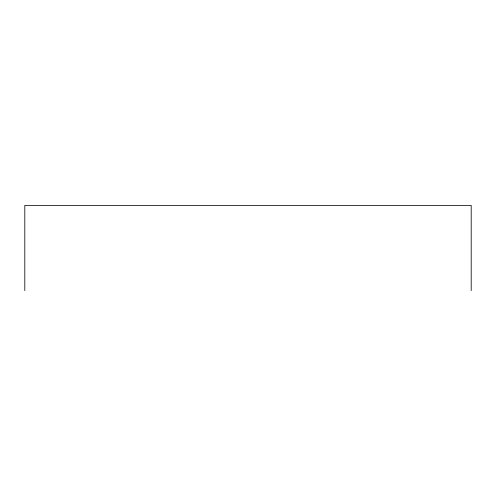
<?xml version="1.0" encoding="UTF-8"?>
<svg xmlns="http://www.w3.org/2000/svg" width="496" height="496" viewBox="0 0 496 496"><rect width="100%" height="100%" fill="white"/><g stroke="black" fill="none" stroke-linecap="round" stroke-linejoin="round"><path stroke-width="0.74" d="M471.2 290.606L471.2 205.394L24.8 205.394L24.8 290.606"/></g></svg>
